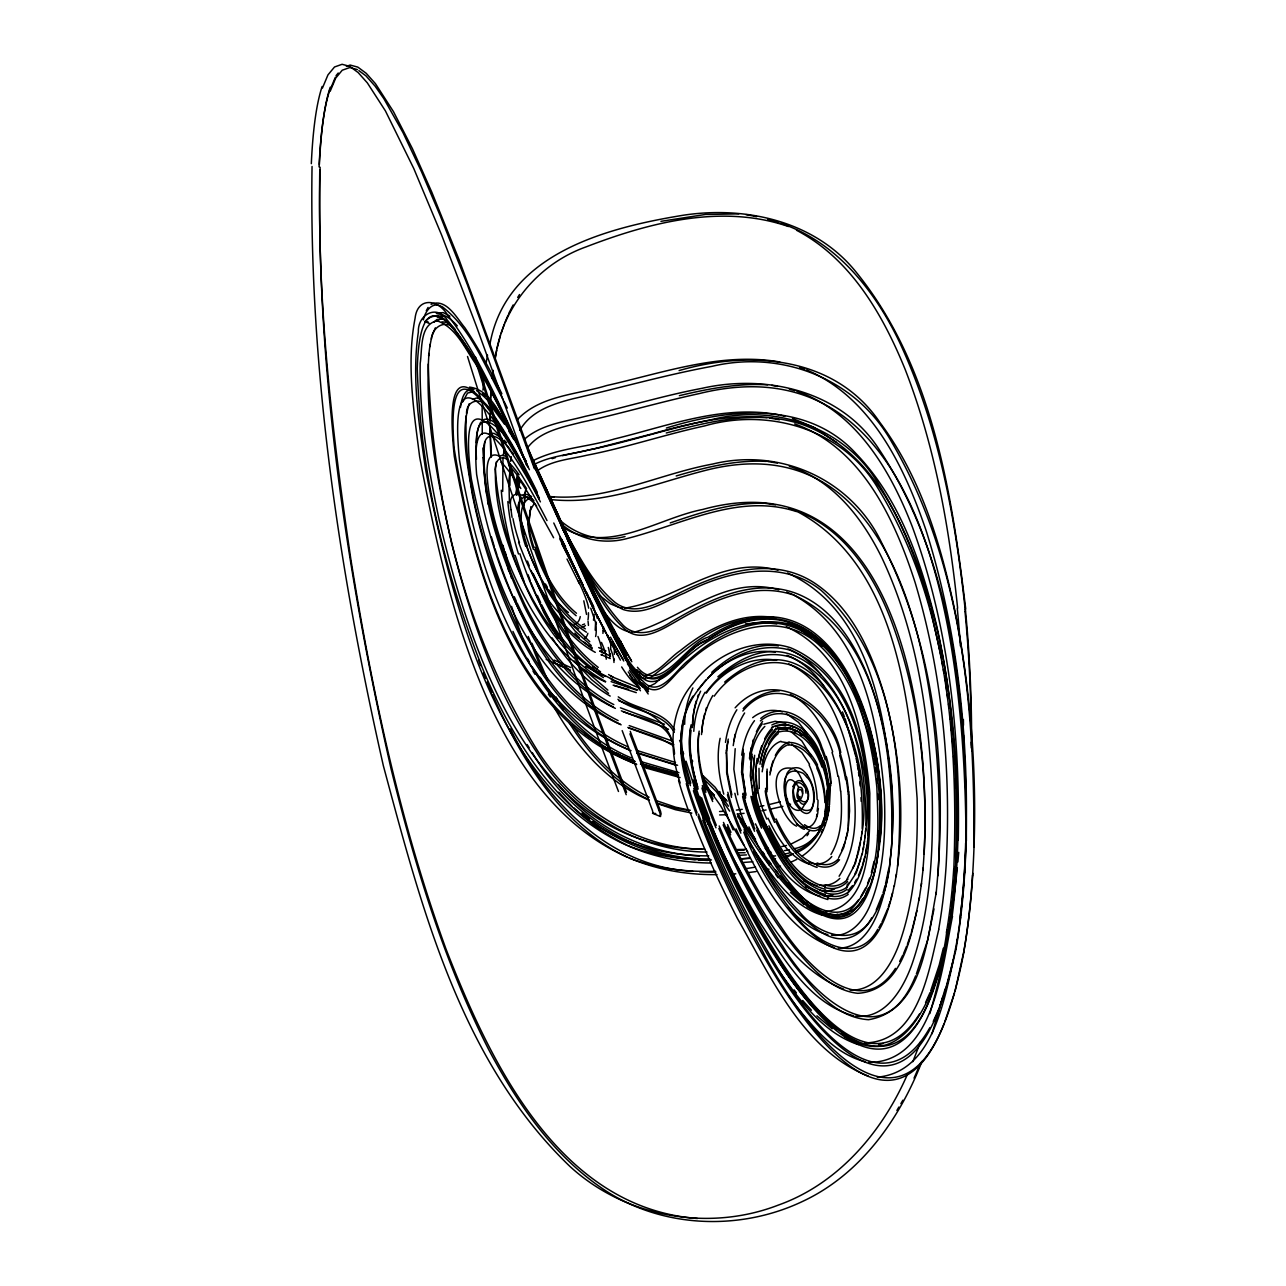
<?xml version="1.0" encoding="UTF-8"?>
<svg xmlns="http://www.w3.org/2000/svg" width="1286" height="1286" viewBox="0 0 1286 1286"><rect width="100%" height="100%" fill="white"/><g stroke="black" fill="none" stroke-linecap="round" stroke-linejoin="round"><path stroke-width="1.5" d="M613.824 704.615C572.784 683.589 544.717 644.35 524.575 604.002C502.038 555.568 483.343 502.971 483.729 448.927M687.897 786.164C676.918 753.853 676.854 715.386 699.729 687.946C720.176 660.859 755.718 640.106 790.263 650.234C858.935 678.767 870.767 769.671 868.275 835.08M482.154 406.119L482.266 434.25M489.757 420.361L489.837 413.015M490.079 421.567L490.159 414.221M958.279 840.176C960.176 734.065 948.875 626.169 912.047 526.07C890.491 470.596 856.235 411.713 796.79 391.249M966.011 843.407C965.593 684.297 941.963 333.46 699.118 393.612C659.654 402.196 620.881 413.61 581.433 422.258C562.48 427.145 540.699 430.971 527.871 447.303M966.365 840.931C966.445 707.027 954.759 562.93 878.531 448.541C840.722 390.687 766.167 373.792 701.931 388.34C662.563 395.783 624.224 407.694 585.13 416.375C564.618 421.808 541.711 424.332 525.042 438.703M428.286 364.051C431.791 497.73 465.628 633.853 536.053 748.323C571.547 805.824 633.5 847.57 702.076 849.258M827.155 801.323L827.187 798.493M827.541 796.018L826.914 805.968M973.888 847.313C974.917 709.55 962.78 563.686 891.873 442.352C856.299 378.631 781.808 349.792 712.026 366.333C665.216 374.933 619.402 388.099 573.042 398.74C553.028 403.868 530.636 411.07 519.882 430.312M312.048 166.457C308.849 368.198 338.893 569.457 383.373 765.813C421.438 907.193 460.452 1061.239 569.585 1166.097C624.916 1217.215 708.345 1232.181 778.319 1205.095C838.649 1183.65 882.614 1131.439 907.595 1074.003M319.78 169.672C316.565 371.429 346.625 572.688 391.105 769.044C414.944 865.414 443.702 961.317 488.937 1050.051C516.65 1102.022 550.955 1152.61 599.871 1186.801C658.561 1228.339 738.791 1231.924 802.994 1201.22C860.559 1174.247 899.589 1119.286 921.998 1061.336M320.118 167.212C316.613 298.706 331.724 429.942 350.933 559.812C372.152 691.788 400.123 823.281 446.017 949.084C490.062 1062.156 559.024 1208.004 697.478 1218.517M971.862 751.329L971.975 745.526M495.303 469.808C501.604 548.206 535.201 633.307 603.375 677.609M880.283 822.574C888.192 726.719 825.387 556.211 704.969 641.537C684.795 647.421 662.403 696.803 639.689 671.951M524.109 505.639L525.218 492.667M476.415 442.818L476.929 434.636M516.425 489.018L517.583 473.875M865.912 825.13C866.41 764.27 853.486 683.895 790.745 657.194C758.322 647.308 724.436 666.695 705.853 692.8M726.413 752.953L727.329 772.902L731.847 794.909M955.578 867.102C959.758 736.058 948.763 595.386 877.213 481.848C842.941 425.746 772.564 403.691 710.611 419.895C669.62 428.061 629.931 441.58 588.988 449.955C570.63 454.537 550.938 455.646 533.963 464.584M955.932 864.626C960.288 784.701 954.099 704.101 936.738 625.928C921.821 564.265 900.988 500.511 856.154 453.733C807.303 400.267 728.905 408.482 666.373 428.029M924.12 854.209C928.01 775.104 918.927 694.44 891.005 620.029C872.76 572.125 840.658 523.675 788.929 508.42M827.509 798.847L826.802 806.852M964.822 872.647C970.801 757.759 960.755 640.926 926.193 530.829C904.637 467.429 871.812 397.84 806.579 369.886M972.554 875.862C978.132 790.504 972.441 704.455 956.88 620.366C942.734 550.858 922.914 479.887 879.785 422.306C834.871 355.933 749.642 350.017 679.104 370.577M510.124 466.834L509.931 485.513M953.826 869.143C958.52 739.804 947.477 601.398 878.209 488.712C843.359 429.074 768.835 407.421 704.664 425.907C665.039 434.475 626.539 447.608 586.689 455.276C570.019 459.263 551.565 460.292 537.339 470.805M490.287 401.377L491.043 389.578M490.529 400.894L490.93 392.921M891.809 842.201C893.593 757.647 881.585 635.782 794.346 595.322C753.162 580.854 710.981 601.028 675.809 621.62C661.229 629.818 641.392 642.727 625.623 629.786C602.861 609.757 590.772 580.758 575.887 555.005M862.199 828.329C863.951 770.218 852.071 695.999 795.278 666.646C765.411 654.445 731.766 671.388 714.164 696.208M879.913 831.222L879.013 842.86M726.574 750.59L726.654 772.773L731.493 797.368M428.961 353.457C424.46 417.645 437.658 481.607 451.74 543.898C469.969 616.171 494.451 688.155 535.699 750.783C571.981 810.132 636.65 851.686 707.011 852.071M865.494 831.608C879.029 751.651 817.092 588.956 717.861 676.822M937.992 875.734C946.432 732.152 922.641 412.629 703.538 470.901C653.192 483.89 602.941 505.527 549.829 499.434M524.559 499.515L524.817 496.01M877.631 835.852L877.984 830.981M586.529 614.435L583.796 600.835M879.56 841.944C892.966 747.327 834.791 556.259 707.75 639.64C686.177 645.427 660.136 698.218 637.068 669.733M647.935 691.755L642.711 684.715M648.289 689.28L647.051 687.238M516.956 481.269L517.342 476.206M495.544 466.722C493.438 512.937 511.796 557.803 531.504 598.746C548.913 631.651 572.302 663.512 605.69 681.532M827.364 805.132L827.541 789.106M922.882 870.349C934.552 734.772 903.158 454.199 702.719 509.465C658.207 518.049 608.776 554.652 563.991 528.032M827.364 801.644L826.094 812.173M829.502 804.843L829.759 785.859M890.957 852.425C896.712 794.105 889.446 734.226 868.982 679.265C855.013 643.611 832.412 606.606 794.7 592.846C751.345 577.687 707.798 600.546 671.035 622.006C656.632 631.555 634.85 639.383 621.572 623.549C595.997 595.691 581.192 560.021 563.043 527.292M861.684 834.148C876.522 760.894 818.475 600.9 724.629 682.11M466.095 415.941C463.908 491.107 488.487 565.181 520.058 632.551C543.882 679.812 578.314 725.674 628.356 746.973M726.22 753.066L728.23 739.064M957.347 867.745C952.154 916.982 943.731 966.011 929.842 1013.593M957.877 861.974L958.745 852.377M482.957 390.172L484.211 376.782M502.987 457.366L502.713 491.429M510.783 461.24L511.072 458.121M848.406 826.4L848.487 794.443M864.899 837.797L865.848 829.132M825.548 809.183L824.856 814.504M867.584 841.574C872.969 773.77 861.716 678.027 790.617 647.774C754.528 636.249 715.514 653.738 693.395 682.898C669.363 710.435 668.816 749.915 680.181 782.933M936.047 894.365C947.734 775.86 937.012 650.186 881.762 543.03C851.573 479.244 780.506 447.496 712.717 464.037C657.869 474.132 605.208 502.183 548.125 496.364M515.702 493.631L519.222 477.411M878.692 850.078C895.94 754.609 839.71 551.935 708.088 637.181C686.531 642.952 660.49 695.758 637.422 667.273M897.596 866.201C904.926 771.938 895.41 657.982 821.24 590.467C781.245 558.108 726.188 571.563 684.554 593.007C665.344 600.771 645.025 616.412 623.292 609.564C602.378 600.08 591.496 577.977 579.391 559.764M921.178 885.749L923.235 867.873M827.027 808.203L827.895 786.646M726.429 750.702L727.04 745.896M826.577 808.878L827.509 788.35M829.068 808.524L830.097 783.383M889.816 862.054L891.311 849.95M516.731 495.255L520.267 480.176M860.993 839.742L862.038 831.672M428.608 355.933L430.103 344.343M758.997 768.321L759.254 788.639M766.729 771.536L766.986 791.871M767.083 769.076L767.34 789.395M847.876 830.418L849.58 810.936L848.84 791.967M864.128 843.729L865.253 835.321M691.08 730.352C688.396 749.352 692.093 768.61 697.655 786.759M698.812 733.583C695.999 753.387 700.227 773.384 705.885 792.305M699.166 731.107C696.337 750.911 700.581 770.909 706.223 789.829M867.937 839.115L865.671 853.727M936.401 891.889C927.592 935.163 923.702 1010.442 868.532 1019.702C835.723 1017.564 813.331 988.902 794.234 965.223C763.177 923.235 738.92 876.538 718.858 828.409M660.602 813.99L660.248 816.465L652.516 813.234L655.747 813.54M879.045 847.619L876.296 865.044M485.899 364.324L487.539 355.065M492.12 378.084L493.229 370.352M495.19 469.181L496.476 461.642M503.276 455.405L504.578 447.801M510.719 460.597L511.281 456.675M896.069 876.666C905.424 816.964 900.425 755.396 884.881 697.157C872.455 654.317 853.357 609.259 815.067 583.41C771.166 554.041 716.897 573.62 674.459 595.514C656.648 603.97 633.355 616.701 615.029 602.378C591.881 583.265 579.102 554.989 563.782 529.832M919.072 899.911L921.532 883.273M827.38 805.743C825.869 825.371 815.147 845.336 796.082 852.731M952.524 916.291C942.686 963.101 934.89 1062.702 868.741 1062.381M956.961 941.625L960.61 917.047M800.069 796.516L799.281 799.281M826.834 807.078L825.596 814.745M460.484 407.405C461.32 400.187 464.133 387.359 473.955 389.562M890.169 859.578C888.594 894.526 864.385 962.732 818.33 930.276C790.038 910.649 771.471 880.637 753.612 851.895M826.93 806.402C825.564 825.628 814.327 845.031 795.198 851.059M828.505 812.125L829.422 806.049M861.347 837.266L855.383 863.453L846.831 879.463M817.14 811.273L817.816 805.968A43.242 17.956 76.4 0 0 817.992 800.101M825.21 812.029L825.901 806.724A43.242 17.956 76.4 0 0 826.078 800.856M847.249 834.244L848.23 827.943M863.195 849.403L864.481 841.269M727.024 746.089L727.876 741.524M524.865 495.126L525.765 489.468M867.069 845.336C864.256 862.199 860.382 880.54 847.731 892.998M510.671 466.079L508.87 480.514L509.433 502.858M683.043 724.034L681.548 741.09L683.123 758.901M690.759 727.249C686.804 748.05 691.37 769.285 697.301 789.234M691.112 724.79C686.997 746.378 692.157 768.369 698.153 789.074M877.952 855.286C856.589 990.59 771.471 876.152 740.157 821.159M934.006 908.929L927.753 939.841L916.371 974.016M735.206 748.677L733.84 769.108L737.826 794.828M742.938 751.908L741.556 772.339L745.558 798.059M743.292 749.433L741.909 769.864L745.896 795.584M894.268 886.311L896.406 874.191M756.715 760.942L755.38 775.04L757.132 793.044M757.068 758.467L755.734 772.581L757.486 790.585M826.914 808.765C825.098 827.043 813.186 845.143 794.234 848.696M919.426 897.435C912.256 932.72 903.029 990.509 857.778 993.322C831.11 990.268 811.948 968.422 795.568 949.132C765.668 911.404 743.195 868.452 723.102 824.889M948.714 929.601C898.207 1210.046 744.562 923.01 705.596 817.221M957.298 939.15C903.769 1236.746 743.806 931.691 702.719 820.098M817.88 811.273L818.41 808.492M826.496 809.248L825.323 814.745M828.859 809.65C826.512 827.702 817.8 845.674 802.319 855.946M888.755 868.741L885.556 883.771M484.806 441.95C478.922 498.984 501.395 555.295 524.222 606.478C544.364 646.81 572.431 686.065 613.47 707.075M483.825 447.657C485.304 425.473 504.755 440.23 510.815 450.743M860.511 842.571L858.389 852.409M938.812 929.344C928.958 969.628 919.024 1041.949 864.835 1042.914M946.882 930.1C941.995 978.662 907.595 1083.503 841.333 1033.156M956.109 949.052C944.776 993.708 935.726 1071.961 877.213 1077.186M964.195 949.807L955.064 991.184M963.841 952.283C904.476 1260.409 739.273 930.212 698.089 816.497M495.239 357.733L496.766 350.065M495.271 358.28C501.942 307.45 538.014 263.968 586.159 246.848C649.607 222.446 721.848 203.606 788.479 226.529M720.144 738.309C716.157 756.827 718.874 776.069 723.761 794.153M744.08 753.339L742.552 772.516L745.591 794.266M752.165 754.094L750.622 766.569L751.137 780.248M751.812 756.57L750.285 775.731L753.323 797.497M847.603 831.769L843.68 847.651L838.681 857.698M862.102 854.724L863.549 846.927M754.255 757.759L752.648 776.471L755.557 797.754M754.609 755.284L753.001 773.995L755.911 795.278M429.765 346.802L431.726 336.707L435.327 327.866M874.078 861.347L871.378 872.455M519.657 499.547L519.11 510.478M894.204 885.668C864.642 1031.951 767.308 896.583 743.758 832.09M825.033 817.221L825.95 812.27M495.592 466.448C495.608 460.822 501.267 454.955 506.668 459.166M525.427 491.943L526.119 488.921M916.918 910.761L911.388 932.414M828.168 813.186L826.416 820.002M945.162 948.168L941.047 965.336L931.82 993.74M953.344 959.758L944.696 992.39M793.784 785.312C791.388 794.941 798.349 814.729 810.485 809.698M846.011 838.89L846.863 835.418M943.329 948.2L939.23 964.934L930.742 990.702M862.038 853.92L856.283 872.792L846.542 887.662M477.219 433.093C480.048 410.363 500.19 427.595 506.411 437.883M466.529 413.578C466.255 399.528 482.17 396.892 489.001 407.903M805.534 802.914L801.628 809.537M864.819 856.798L862.44 865.269M490.014 343.764C506.379 253.808 606.381 227.751 683.332 215.228C744.739 205.921 813.041 220.485 854.354 269.947C932.205 364.292 951.479 491.22 965.722 608.953M497.135 348.152L500.479 335.421M873.853 874.223L875.123 869.465M942.461 997.566L935.533 1021.856M945.146 988.854L932.045 1033.751M816.642 816.417L817.301 814.006L816.514 816.61M825.371 814.761L821.224 825.966M890.651 899.686L892.532 892.918M857.971 853.888L854.724 863.565M883.048 892.805L885.186 885.363M859.804 861.99L860.736 858.855M954.485 993.065L944.84 1021.663M799.233 800.005C804.023 798.156 804.361 783.688 798.188 788.029C796.05 793.044 799.876 804.12 806.37 801.403M785.907 776.374C781.39 794.652 789.572 815.871 804.698 826.898M871.554 881.714L873.435 875.798M824.069 820.13L824.937 817.414M823.763 819.921L824.583 817.366M603.761 629.674L603.263 630.928M920.551 1041.821L912.835 1061.689M423.351 319.892C424.91 312.289 431.34 301.776 440.423 305.923M530.909 506.588L529.318 519.078M888.288 907.064L890.185 901.373M501.122 333.524L504.289 324.088M431.389 339.183C432.032 326.773 446.226 318.542 455.035 329.329M845.063 842.137L841.687 850.625M882.469 894.526L876.2 910.022M907.369 944.39L910.858 934.247M859.289 863.436L857.183 868.998M462.815 401.811L467.525 393.066L474.18 391.507M610.673 649.221L610.85 644.302L607.796 635.268M939.423 1007.195L944.149 994.223M861.925 866.893L858.501 875.477M867.616 883.482L869.593 878.177M794.057 784.412C801.226 772.002 812.865 793.285 806.901 800.808M824.133 826.432L825.339 823.265M469.213 403.708C460.05 433.253 467.67 464.937 472.332 494.66C481.334 539.252 495.158 582.96 514.416 624.192C539.027 676.5 575.614 728.423 631.072 750.735M887.645 908.961L881.907 922.239M920.905 1062.429L914.041 1078.15M903.56 953.601L906.614 946.239M322.464 87.995L327.962 74.893L334.521 66.985L342.092 64.3L349.744 66.358L358.167 72.579L367.346 82.883L385.414 110.901L413.803 168.579L441.645 235.113L476.559 326.628L526.665 465.532M331.225 87.11L335.357 77.289M330.197 91.226L335.694 78.124L342.237 70.216L349.824 67.531L357.46 69.589M505.028 322.304L508.018 315.166M614.306 654.349L614.435 649.06M931.064 995.46C890.7 1105.928 805.92 1010.539 774.124 953.022C748.581 911.404 726.815 867.471 708.811 822.092M520.042 498.309L520.525 497.232M867.311 892.098L869.481 887.195M933.266 1021.405L938.764 1009.06M925.55 1002.614L930.051 992.583M595.193 630.172L595.579 622.633L590.756 608.182M602.925 633.403L603.504 626.941M852.618 868.339L854.225 864.851M786.518 774.799C788.672 767.533 798.284 765.234 803.445 770.796A26.958 12.571 75.2 0 1 805.309 772.581A24.707 11.51 75.2 0 1 807.078 774.719M944.213 1023.351C892.162 1155.648 794.539 1013.207 762.309 950.643C737.923 906.662 716.286 861.073 698.443 814.038M865.976 893.127L868.195 888.449M822.011 825.307L819.568 830.081M854.868 874.03L856.637 870.333M821.368 832.396L822.815 829.47M915.632 975.817C881.392 1061.304 811.514 993.837 782.724 946.174C757.454 908.446 736.54 867.873 719.212 825.95M593.505 620.206L594.18 614.129M899.653 961.446L902.772 955.16M865.526 888.256L860.913 896.535M508.774 313.382L513.146 304.943M864.98 896.567L866.539 893.593M812.173 807.528C816.819 796.838 813.379 783.994 807.078 774.719M426.277 310.762L428.061 307.45M929.891 1027.594C876.666 1122.389 797.015 1003.257 768.401 952.621C743.228 909.379 721.43 864.16 703.056 817.623M878.836 927.688L881.135 923.605M692.945 696.192C676.484 722.491 679.233 755.348 688.251 783.688M480.739 422.162C474.775 433.446 476.061 446.981 476.415 459.311M896.889 1110.477L898.882 1107.053M900.875 1103.629L902.885 1100.205M854.611 882.598L856.589 879.254M862.488 900.602L864.144 897.917M818.973 829.808L820.146 827.927M830.949 854.467C842.282 835.659 842.266 812.463 840.755 791.212M517.695 297.436L519.528 294.526M862.777 898.576C845.481 929.714 806.354 910.038 790.456 888.24C770.185 866.362 755.171 840.417 737.569 816.481M877.743 929.296C857.215 967.024 814.649 941.529 796.388 916.484C774.461 890.571 757.583 860.688 744.112 829.615M919.522 1013.947C868.725 1094.515 797.85 990.027 770.732 944.438C746.861 904.605 726.252 862.793 709.165 819.616M871.667 917.882C855.254 948.988 815.999 933.54 799.249 911.485C777.966 889.349 761.842 862.954 746.378 836.591M811.868 808.026L810.855 809.344M859.948 904.074L861.636 901.759M895.474 968.39C859.643 1024.267 803.911 961.832 781.583 927.511C758.756 894.526 740.141 858.839 723.455 822.413M698.121 689.569L706.03 679.908M839.099 876.248C861.17 841.751 856.154 797.175 849.419 758.772C840.996 722.169 825.13 680.841 788.784 663.962M706.432 692.993C722.153 671.308 749.224 655.346 776.631 660.281M429.524 323.525L424.894 321.596C444.329 300.828 462.799 345.468 472.669 357.106C491.477 389.015 507.279 422.564 523.032 456.048M807.045 835.739L808.621 833.714M809.666 830.82L802.287 838.247L790.922 844.13M852.522 885.604L848.085 890.523M336.048 75.649L338.234 73.013M858.469 899.943C838.15 927.447 803.637 902.981 788.27 882.984M813.459 838.424L815.131 836.495M859.064 905.087L851.702 911.854M735.126 707.83C773.416 665.135 831.833 705.467 840.787 752.615M743.212 708.586C752.262 698.202 765.443 690.92 779.412 690.871M742.858 711.062C778.834 667.9 832.38 712.219 840.433 755.075M517.31 419.718C540.168 395.3 576.707 394.738 606.751 385.527C663.367 372.811 721.028 351.801 779.798 361.977M846.895 885.202L848.985 882.935M707.83 678.011C725.079 660.297 750.14 647.935 775.281 652.147M534.269 503.453L530.073 510.526L528.98 521.553M663.496 675.954L654.944 683.557L648.707 686.676M711.737 672.353C729.323 655.699 753.564 642.389 778.416 645.926M640.428 690.743L629.754 675.166M648.514 691.498L645.218 686.177M648.16 693.974L639.142 680.841M433.977 322.191L436.838 319.555L443.654 318.43M752.664 717.668C760.798 710.997 772.275 708.457 782.306 711.914M760.749 718.424C784.042 698.861 814.665 722.636 821.754 746.941A68.254 34.931 84.7 0 1 825.451 757.1M760.396 720.883C783.688 701.336 814.311 725.111 821.416 749.4M435.295 321.371L441.757 318.59M528.626 498.743C521.923 502.633 521.007 511.33 521.248 518.322M798.124 800.808L795.278 802.384M467.879 390.606L472.155 388.806M797.915 800.953L795.487 801.291M791.871 854.483L786.051 857.682M533.369 460.517C558.558 447.85 587.734 447.19 614.435 438.976C668.109 425.907 722.893 404.286 778.962 414.848M472.46 399.416L476.511 398.001L481.269 399.239M651.327 677.063C683.477 652.468 714.228 619.273 757.824 618.261M796.757 859.37L790.681 862.343M489.146 434.105L493.969 433.318L501.942 438.124M431.051 304.3C446.29 297.838 456.691 318.028 464.825 327.673C479.019 348.635 490.609 371.188 501.894 393.805M763.788 724.227L775.153 721.285L785.826 723.262M771.857 724.982C792.353 714.469 812.865 734.338 819.664 752.567A58.899 29.755 83 0 1 823.008 761.167M771.504 727.458C792.289 716.929 813.202 737.087 819.873 755.686M787.562 799.153L786.357 799.683M848.808 913.59C833.167 921.66 815.774 911.742 803.927 901.406M500.029 455.967L502.537 455.276L507.022 456.691M650.427 677.481L647.774 678.413M437.192 317.079L444.008 315.97M793.478 853.791L785.039 856.556M775.522 726.831C795.278 719.083 812.688 738.309 819.311 755.043M775.169 729.307C794.684 721.735 812.318 740.238 819.198 756.779A52.935 26.267 81.1 0 1 822.284 764.559M346.384 66.39L350.162 65.056L357.813 67.113L366.237 73.334L375.416 83.638L393.484 111.657L412.42 148.678L431.71 191.935L459.102 259.756L534.751 466.288M670.231 522.92C700.323 512.584 731.364 502.424 763.579 503.324M552.208 458.668L555.423 457.623M790.585 804.184L788.045 804.972M778.078 729.885C797.207 723.52 813.379 742.006 819.536 758.161M777.725 732.345C796.307 726.14 812.366 743.646 818.844 759.238A52.935 26.267 81.1 0 1 821.947 767.035M834.807 915.085L837.733 914.169M523.177 494.596L526.938 494.467L531.648 496.525M436.292 313.254L443.252 312.611L449.907 316.195M435.938 315.713C444.458 312.225 452.013 320.214 457.318 325.888M776.744 867.246L780.522 866.121M676.179 475.965C705.403 467.365 735.576 459.745 766.295 461.385M780.313 801.757L770.025 804.345M878.547 1044.827L883.08 1043.525M651.246 434.121L594.036 448.846M790.102 852.747L784.653 854.161M653.063 433.623C700.774 420.04 752.101 408.835 800.889 423.994C877.438 450.791 909.974 535.298 930.019 607.008M666.261 432.996C699.086 424.155 732.747 415.764 767.003 417.725M483.825 419.509C491.107 417.484 496.846 424.589 501.46 429.106M782.933 806.338L771.568 808.894M562.432 455.678L593.232 448.975M786.502 845.465L781.743 846.542M679.362 395.67C708.216 388.758 737.794 383.067 767.597 384.835M766.135 869.77L769.012 869.175M763.836 805.663L760.267 806.37M660.908 221.337L705.5 214.457L738.839 213.878M625.044 536.519C601.462 542.837 576.144 535.41 558.51 518.885M766.086 809.971L761.955 810.71M755.509 867.118L745.012 868.806M772.195 859.337L775.522 858.743M789.475 849.773L784.428 850.609M469.503 387.118C491.348 389.69 500.238 416.873 512.246 432.466M745.478 623.887L762.855 622.36L776.76 623.983M767.887 852.634L770.941 852.12M772.259 856.347L775.619 855.849M756.023 871.57L747.841 872.664M742.215 809.36L736.348 810.116M744.08 813.331L737.794 813.99L755.573 839.324M749.256 858.132L741.041 858.855M752.857 861.749L744.047 862.408M765.315 848.551L768.385 848.31M441.934 321.838L448.959 322.609M644.559 675.471C659.3 672.691 668.431 658.577 680.342 650.587C706.737 629.224 740.527 611.188 775.506 617.875M646.054 678.719L638.29 676.806M732.136 874.062L735.801 873.821M746.475 854.901L739.37 855.319M634.094 632.198C682.239 618.984 724.597 574.472 778.769 589.776M719.533 811.498L723.391 811.289M749.915 858.389L741.524 858.807M727.265 814.713L719.63 814.938M838.359 948.087C860.318 948.489 873.146 926.338 879.576 908.205C892.548 870.317 893.802 829.534 891.954 789.877C884.704 711.062 868.034 609.435 787.498 573.009M715.595 871.249C686.37 872.213 656.696 868.741 629.32 858.083M799.088 810.389C780.377 810.984 782.017 760.926 798.847 787.466M745.012 849.387L737.425 849.516M548.35 496.991L554.105 497.039M744.047 850.287L736.878 850.319M745.157 852.747L737.939 852.795M781.132 741.733L788.961 743.035M789.202 742.488C802.544 742.343 812.141 754.126 817.591 765.041M788.848 744.964C802.191 744.803 811.787 756.602 817.253 767.517M850.046 990.107C876.104 991.313 891.455 964.918 899.3 943.635C915.761 897.21 918.027 847.152 917.111 798.333C909.925 699.246 895.651 564.377 797.786 511.828M715.868 872.149L699.648 871.747M717.058 874.609C506.829 877.004 450.164 618.695 419.638 456.787C413.899 411.118 406.231 364.083 415.073 318.333C417.387 296.857 437.738 299.027 447.11 314.314C481.382 358.89 502.279 411.858 526.392 462.237M711.463 859.948C683.155 859.916 654.51 856.251 628.082 845.706M825.146 911.79C874.882 905.601 869.159 829.406 869.834 793.382C864.256 731.991 848.39 654.847 786.309 626.748M624.626 608.198C676.581 600.096 721.976 554.748 777.966 570.245M708.779 855.865C659.975 855.994 610.127 841.237 573.669 807.704M777.644 727.796L787.45 729.805M711.238 863.051C514.046 860.848 455.967 624.321 425.602 469.631C419.011 424.235 411.552 377.73 418.368 331.933C417.564 314.62 436.902 303.882 447.383 320.23C483.922 364.243 504.482 418.802 529.43 469.695M709.759 858.903C636.2 859.9 568.926 815.099 532.291 752.664M756.972 827.621C766.906 850.191 779.525 871.812 795.905 890.346C808.733 904.653 830.579 923.702 850.191 910.118C882.276 879.19 878.338 828.248 876.859 787.321C871.249 735.833 857.826 679.828 817.816 643.868C776.246 607.088 716.688 632.503 683.188 667.418C672.835 674.716 661.422 697.639 646.36 686.997L640.283 684.94L634.143 679.555M707.686 860.463L698.603 859.948M704.68 849.098C534.59 850.351 470.837 654.67 439.024 519.319C428.174 468.072 419.204 415.86 420.2 363.295C422.355 349.696 419.429 324.104 437.208 320.841C455.887 327.383 464.648 347.943 475.225 363.199C488.6 385.816 500.318 409.35 511.796 432.964M831.415 935.179C850.094 937.51 863.79 920.631 870.124 905.071C884.463 870.204 885.732 831.576 884.334 794.394C878.29 722.362 862.97 633.564 793.944 595.129M855.463 1016.165C885.491 1019.589 903.351 988.42 911.983 964.227C931.353 908.205 933.507 847.94 932.061 789.218C928.396 710.177 915.905 629.899 881.875 557.803C862.617 518.387 832.83 479.758 789.315 466.288M631.008 632.069L632.551 632.182M699.536 855.865C644.929 853.566 592.637 826.946 558.253 784.476M424.894 321.596L428.125 321.886M695.244 859.707C658.352 857.039 621.91 844.532 592.653 821.577M692.736 871.265C609.034 867.23 545.103 800.165 510.381 728.921M763.466 503.067L775.538 504.916M688.958 810.518L673.028 807.785L656.873 803.123M620.913 607.796L622.713 608.037M767.903 461.529L777.355 463.105M690.325 810.293L675.68 807.206L657.451 801.033M691.82 813.073L675.327 809.666L657.098 803.509M828.297 897.098C795.086 887.983 777.564 853.357 763.562 824.583M820.227 896.342C787 887.227 769.478 852.602 755.477 823.828M827.943 899.557C794.732 890.459 777.21 855.833 763.209 827.043M825.387 886.745C796.87 879.383 781.245 850.303 768.899 825.837M817.301 885.99L803.541 880.701M825.033 889.221C796.532 881.858 780.891 852.763 768.546 828.313M769.558 418.014L779.412 419.766M771.809 385.35L777.725 386.443M780.393 724.581L785.569 725.915M853.647 1015.827C809.408 1003.418 784.54 959.501 760.637 923.573C743.163 894.67 727.812 864.481 714.55 833.424M745.928 214.601L756.731 216.675M834.55 947.766C783.061 930.405 758.418 874.367 736.026 828.859M629.529 631.876C617.553 629.529 609.532 619.113 602.539 609.95M636.65 690.164L611.107 681.612M628.565 689.409L614.145 685.406M636.297 692.64L613.149 685.181M825.757 892.114C795.118 882.726 778.609 851.091 765.54 824.085M817.671 891.359L805.486 886.617M825.403 894.59C794.764 885.202 778.255 853.55 765.186 826.56M822.654 915.294C791.228 906.132 772.677 875.927 754.416 850.93M865.494 1061.818C836.061 1054.52 815.388 1029.764 797.127 1007.163M843.568 989.111C786.534 966.429 759.383 904.428 730.898 854.033M780.891 415.33L784.749 416.294M827.895 934.617C811.852 930.791 799.185 919.168 788.125 907.546M677.047 774.172L662.772 770.41M680.053 777.548L645.926 767.999M619.113 607.426L610.368 603.857L600.112 595.772M678.944 772.693L640.814 761.553M678.59 775.153L640.46 764.029M817.446 864.964C796.806 858.148 784.958 837.427 776.101 818.909M809.36 864.208C788.72 857.392 776.873 836.672 768.015 818.153M817.092 867.439C796.452 860.623 784.605 839.903 775.747 821.384M789.282 389.128L794.909 390.719M638.113 687.496L613.181 677.256A301.744 11.14 23.7 0 0 610.818 675.938L608.535 674.523M630.027 686.74L611.509 679.812M637.76 689.971L623.115 684.795L610.529 678.413M658.979 769.366L643.129 764.463M796.661 511.635C738.936 492.667 682.995 524.222 628.147 538.239C605.336 544.782 579.841 540.184 561.886 524.35M678.301 776.037L642.437 766.135M676.854 773.674L641.682 763.804M868.243 1076.06C802.962 1050.292 770.475 976.01 737.473 918.606C719.999 884.334 703.924 849.29 690.373 813.282M675.504 762.485L637.149 750.542M675.15 764.961L636.795 753.001M767.662 219.231L778.882 222.735M858.389 1044.602C822.51 1032.899 799.683 999.833 778.625 970.544M855.817 1041.194L845.095 1036.95M637.374 752.728L677.609 765.283M610.529 656.101L599.983 651.279M601.141 654.912L602.443 655.346M610.175 658.577L601.334 654.703M636.618 764.238C514.223 719.34 474.904 571.643 454.296 456.401C438.092 302.017 514.802 445.888 537.259 492.265M799.538 367.442L804.827 369.275M792.385 418.384L813.781 427.274L836.463 442.448M627.825 727.442L660.811 738.759L673.543 745.767M632.728 760.798C511.603 712.653 473.103 564.827 454.199 448.653C442.673 305.505 521.698 460.951 539.381 498.293M794.652 423.914C861.909 447.769 894.735 519.239 915.102 582.494C942.542 674.041 951.318 770.684 946.11 865.912A312.273 94.65 84.4 0 1 938.716 929.135M621.331 710.804C638.001 718.247 661.197 719.131 670.408 737.473M605.963 650.989L598.649 647.549M605.61 653.449L599.871 650.877M629.063 749.786C517.036 703.78 478.746 568.75 459.504 460.243C444.972 317.353 519.801 459.198 539.139 499.225M786.614 592.09L792.497 594.421M635.3 761.569L621.813 755.654M636.506 764.656L610.673 752.342L584.6 733.743M629.208 725.593L672.465 741.09M628.87 728.053L673.832 744.417M634.32 761.698C576.482 739.466 538.304 685.631 512.937 631.426M787.996 648.964C801.339 654.285 812.543 663.962 821.384 675.134M623.115 711.608L666.405 728.005M786.903 655.313C802.528 661.325 815.067 673.366 824.535 686.917M621.138 724.838C526.826 682.753 489.661 572.511 471.271 478.521C454.424 351.56 519.383 460.935 540.409 501.878M788.077 623.292L797.963 628.002L811.321 637.406M631.378 757.904C592.91 742.231 562.48 711.608 540.12 677.24M780.747 223.314C836.238 241.864 874.609 290.363 899.139 341.401C938.876 425.955 955.611 519.142 965.368 611.429M620.415 707.798L664.46 724.243M615.383 708.393C527.823 666.839 491.927 563.654 476.624 474.373C467.863 368.664 534.815 496.589 547 520.573M649.366 800.278C607.185 782.788 576.273 746.185 554.121 707.364M605.417 681.95C559.49 660.843 531.231 614.917 511.812 570.18C499.981 541.519 490.464 511.506 487.474 480.53C486.703 472.718 485.304 449.955 498.936 455.935M815.758 911.469L806.981 906.678M620.254 724.243C554.925 692.511 520.267 622.328 497.602 556.838M618.695 700.725C646.36 710.66 672.353 720.69 674.539 753.966M627.584 857.296C561.098 826.159 521.168 759.238 492.49 694.617M626.861 845.079C555.906 810.228 511.828 738.711 482.395 668.045C444.602 572.817 420.233 471.142 417.291 368.487C421.663 215.871 513.902 440.696 527.887 466.914M649.076 797.224C616.862 781.518 591.801 754.335 572.334 724.757M648.723 799.683C614.949 783.158 588.94 754.191 569.184 722.748M790.392 694.472C812.672 705.564 825.114 729.194 832.701 751.86M616.653 753.017L620.093 754.769M618.116 720.578C570.245 696.867 538.963 650.121 517.085 602.973M786.437 713.585L798.558 722.41L807.624 734.177M595.273 652.356C563.943 635.107 544.669 602.491 531.086 570.534M592.139 647.662C563.959 631.619 546.132 602.427 533.224 573.588M791.613 744.208L801.885 752.599L809.521 764.286M789.025 727.442L790.761 728.39M797.015 625.784L810.116 634.609L821.995 646.086M610.882 675.938L613.181 677.256M618.261 696.835C635.638 709.84 663.013 709.631 674.62 729.821M617.907 699.311C635.3 712.315 662.676 712.106 674.266 732.281M586.432 632.198C555.954 612.699 538.496 578.475 526.312 545.473M578.7 628.967C548.222 609.468 530.764 575.244 518.58 542.258M793.43 768.642C761.907 761.408 780.023 819.375 796.613 826.142M796.516 230.258C850.593 258.599 882.678 314.379 905.006 369.034C934.745 445.47 949.245 526.874 957.636 608.198M602.796 675.182C559.458 648.739 534.831 600.658 519.865 553.736M610.191 696.08C586.223 682.094 567.03 661.1 552.144 637.904M790.745 731.413L801.837 740.945L811.112 756.023M792.803 786.164L794.153 787.691M476.559 390.606C497.377 405.395 508.179 430.038 521.28 451.209M804.57 904.074L807.463 905.826M441.709 306.341C471.914 329.216 485.224 367.41 503.18 399.576M585.323 628.886C570.18 619.354 558.815 604.95 549.186 590.113M804.345 829.357C786.662 823.763 770.073 758.531 803.107 773.272A26.958 12.571 75.2 0 1 804.972 775.056A24.707 11.51 75.2 0 1 806.724 777.194C818.844 786.325 815.131 831.254 796.677 805.647C788.929 798.14 793.96 771.07 805.518 788.35C812.334 794.812 804.843 812.752 798.542 799.49C793.8 794.844 800.728 783.528 802.512 793.494M791.212 726.027L792.996 727.217M533.915 500.704C524.511 490.48 514.963 502.424 518.772 512.953A64.236 14.789 67.8 0 0 519.817 520.605M667.498 728.696L668.495 729.387M607.844 690.1L584.519 669.845M608.583 693.347L591.496 679.555L574.231 660.988M792.465 729.483L795.857 732.055M591.303 645.556L574.955 630.912L559.233 610.786M358.874 70.617L365.899 75.81L375.062 86.098L383.823 98.604L402.984 132.587L421.535 171.794L440.23 215.694L467.091 283.949L534.397 468.763M600.594 671.887C571 650.009 551.228 617.441 537.259 583.94M592.219 648.9L583.892 642.1M702.156 774.895L715.161 787.273L728.503 806.226M832.122 1028.816L816.915 1015.827M804.055 904.637L790.472 892.468M589.776 641.682L570.855 623.405M598.247 667.402C573.588 648.24 555.986 621.46 542.853 593.457M794.732 769.526L795.375 770.041A26.958 12.571 75.2 0 1 797.24 771.825A24.707 11.51 75.2 0 1 798.992 773.963L804.055 783.946M646.36 686.997L641.875 682.786M576.482 613.261C558.526 598.295 546.743 577.237 538.095 555.841A53.948 17.088 68.3 0 1 535.008 547.273M576.144 615.721C558.188 600.755 546.389 579.713 537.741 558.301M568.412 612.506C550.456 597.54 538.657 576.482 530.009 555.086A53.948 17.088 68.3 0 1 526.922 546.518M703.538 778.673L716.334 791.613L729.644 811.128M582.076 812.977L589.599 819.198M836.511 1029.025C774.349 971.3 738.662 891.632 705.95 814.745M718.761 793.044L725.979 799.763M710.692 792.289L714.389 795.552M708.699 789.942L714.035 794.877M536.68 506.057C527.485 494.563 506.443 485.208 511.04 509.722M482.652 393.677L485.61 396.393M718.553 792.256L727.217 801.146M722.121 798.783L723.873 800.455M579.472 637.904L574.89 633.114M639.335 674.427C652.452 692.206 670.504 672.53 680.953 662.595C716.575 627.729 778.255 602.266 820.243 641.618C863.035 682.4 875.782 744.53 879.72 801.291C879.431 839.115 881.826 887.115 850.046 913.816C828.361 925.727 806.418 905.585 793.092 890.008C777.95 872.069 766.038 851.557 756.634 830.081M571.82 806.242L558.735 792.192M504.16 440.23L506.475 442.673M642.228 680.31C658.914 700.806 676.082 669.267 688.685 660.2C708.152 642.711 731.396 627.906 757.695 623.935C806.29 615.673 843.696 659.782 858.148 701.368M723.455 799.844L725.159 801.692M811.434 1010.266L802.689 1000.492M787.707 885.09L790.279 887.999M799.892 733.374L801.516 735.254M488.728 399.705L501.604 416.76L515.059 438.494M488.391 402.164L504.594 424.332M559.619 705.532L562.159 708.554M707.075 786.518L720.417 805.47L743.919 845.384M637.518 684.715L640.219 688.412M780.248 876.104L782.676 879.126M637.068 684.168L633.725 679.828M556.018 701.191L532.275 666.92M794.089 989.931L796.372 992.856M511.635 451.82L513.291 453.974M775.522 869.979L777.789 872.969M791.919 1000.267L795.889 1005.588M690.678 758.418L692.736 761.248M775.844 874.625L778.126 877.743M641.81 680.583L638.901 676.5M548.415 694.183L550.456 696.996M633.05 678.912L628.259 671.951M768.803 860.784L770.941 863.758M788.913 996.136L790.922 998.933M737.151 813.909L756.57 842.844M640.267 679.474L638.676 677.175M565.808 646.971L554.684 629.706L541.519 604.549M517.92 476.849L534.526 503.276L553.607 537.757M762.502 851.686L764.511 854.611M638.081 675.311L636.329 672.707M750.381 844.934L752.406 847.956M769.333 865.092L758.001 845.754L748.902 826.866M527.131 744.53L529.205 747.793M532.951 671.019L534.992 674.298M626.523 653.883C589.406 590.387 562.352 521.65 530.604 455.469M626.169 656.342L603.423 614.708L568.589 541.502M508.854 431.164L510.51 433.88M558.044 638.274L543.689 612.361L530.909 582.59M745.88 848.664L747.841 851.911M623.485 647.517L594.807 593.473L544.75 486.526M623.131 649.993L597.668 602.443M545.425 583.973L547.289 587.091M628.5 660.875C589.197 591.624 560.375 517.085 526.344 445.229M628.147 663.351C591.046 598.263 563.686 528.208 531.874 460.517M620.415 660.12L593.441 608.889L553.784 523M511.33 435.231L513.853 439.523M572.8 548.656L575.099 552.578M527.34 658.384L529.318 661.792M560.423 704.969L563.091 709.679M625.8 656.069L594.196 593.907L542.387 481.109M625.462 658.545L593.859 596.366L533.931 465.918M617.73 655.313L606.96 635.348M622.311 649.108L590.804 586.448L538.32 472.203M612.747 645.636L614.226 648.353M524.752 458.845L526.456 461.979M618.968 646.086L574.199 554.073M611.252 642.855L607.957 636.666M573.299 550.119L575.019 553.366M493.149 378.888L497.795 387.761M565.567 546.888L561.323 538.77M556.034 696.98L557.738 700.259M553.993 696.16L555.697 699.455M604.452 629.931L606.285 633.468M557.368 516.297L559.587 520.605M603.841 628.741L596.656 614.499M605.24 632.021L595.305 612.168M583.265 585.564L559.699 538.738M581.947 583.619L561.837 543.898M567.013 559.056L579.295 583.555M613.744 629.706L620.865 644.768M587.445 578.652L583.346 570.518M581.192 566.258L576.707 557.32M730.223 852.682L727.008 846.252M574.36 552.642L575.919 555.761M591.415 602.218L593.65 606.654M589.181 597.717L590.676 600.723M670.97 738.55L672.015 740.736M593.569 607.249L588.892 597.749M596.913 600.948L586.818 580.163M594.598 610.32L574.633 568.46M503.983 401.216L507.327 408.096M611.397 626.362L612.281 628.163M586.545 592.942L588.104 596.141M701.706 774.027L713.039 799.04M593.184 607.828L560.166 537.194M583.957 587.573L585.677 591.158M579.777 578.346L581.819 582.606M583.088 585.773L575.935 570.695M584.792 575.903L586.143 578.748M579.102 576.932L561.484 539.493M582.092 570.212L584.117 574.488M512.439 433.655L526.665 463.844M530.266 455.501L543.994 484.886M579.182 564.024L581.417 568.798M547.852 680.615L531.97 643.289M613.1 629.883L614.595 633.098M575.212 569.168L567.094 551.774M679.571 740.382L680.615 742.649M528.98 452.222L531.118 456.803M703.265 780.489L712.685 801.516M527.678 449.216L533.497 462.044M531.841 458.363L535.474 466.159M573.942 566.965L561.307 539.606M525.427 461.288L527.565 465.934M566.322 550.087L561.644 539.959M534.285 463.442L537.5 470.451M537.805 471.335L541.711 479.823M562.4 528.032L564.458 532.5M566.997 538.384L568.364 541.342M561.146 525.572L563.638 531.038M514.287 596.704L516.393 601.398M537.419 595.45L540.667 602.764M615.255 634.593L615.881 636.023M542.917 673.237L528.241 636.457M714.019 832.171L711.126 825.194M483.504 673.012L485.738 678.413M487.217 682.03L491.686 692.832M616.444 637.358L616.958 638.66M842.459 711.849L844.5 717.041M534.783 577.735L536.616 582.413M524.383 582.462L515.139 555.343M658.737 809.826L629.899 733.84M658.979 810.501L659.766 812.639A10.159 9.806 8.1 0 1 660.57 816.465M478.585 660.072L480.675 665.65M630.253 731.364L660.12 810.164A10.159 9.806 8.1 0 1 660.924 813.99M622.167 730.609L652.034 809.408A10.159 9.806 8.1 0 1 652.838 813.234M527.469 561.098L529.237 565.84M858.807 702.976L869.609 737.987M528.064 574.713L530.346 581.015M682.689 751.249L683.638 753.934M523.193 640.782L511.539 606.397M845.175 718.778L855.817 756.425M694.344 786.727L686.033 761.199M693.267 780.039L693.974 782.129M621.685 646.954L622.006 647.967M613.599 646.215L613.936 647.212M494.917 548.511L497.071 555.182M690.759 783.158L680.889 748.098M690.405 785.633L680.873 751.844M491.413 536.921L494.387 546.839M804.377 784.958L804.682 785.971M510.108 572.768L511.555 578.33M930.501 608.953L941.465 658.175M505.302 552.224L509.626 570.92M508.838 571.514L503.035 545.328M870.027 739.852L873.467 756.634M753.114 792.497L753.676 795.021M856.187 758.386L856.91 762.325M683.429 760.782L683.782 762.694M942.108 661.985L942.751 665.778M943.394 669.572L944.02 673.366M944.663 677.159L945.306 680.953M873.773 758.515L874.689 764.157M805.615 790.086L806.033 793.124M751.763 785.055L752.149 787.498M857.28 764.286L858.228 770.201M945.933 684.747L946.721 690.518M947.235 694.376L947.75 698.218M948.521 703.989L949.036 707.847M875.236 767.935L875.734 771.696M858.534 772.179L859.048 776.133M876.634 779.22L877.02 782.965M949.759 713.617L950.354 719.421M950.949 725.24L951.544 731.043M859.755 782.033L860.157 785.939M952.347 738.775L952.765 744.578M953.601 756.152L954.164 763.884M491.413 456.707L490.095 425.328M490.947 457.189L489.709 425.859M482.861 448.01L483.44 457.945M877.92 794.137L878.177 799.603M827.155 790.826L827.348 796.982M861.009 797.561L861.186 801.371M954.855 778.962L955.257 788.35M618.486 791.485A673.414 57.098 70.1 0 1 467.525 356.479M311.325 163.676A587.332 80.922 80.5 0 1 322.143 86.467M957.282 608.407A503.437 184.493 88.7 0 1 960.385 646.006M963.391 719.469A503.437 184.493 88.7 0 1 963.471 725.288M963.535 735.013A503.437 184.493 88.7 0 1 963.535 740.832M488.133 504.128A279.271 106.802 76.6 0 1 487.587 500.334M486.799 494.676A279.271 106.802 76.6 0 1 482.973 457.623M817.896 812.318A51.922 21.492 72.2 0 1 796.436 823.924M809.135 764.977A39.673 16.67 76.2 0 1 817.108 799.41M762.164 771.809A79.861 38.21 73.9 0 1 780.988 741.266M766.858 819.166A50.668 22.553 69 0 1 757.47 787.595M831.801 856.524A106.497 42.325 73.7 0 1 809.039 862.215M838.52 776.342A80.938 33.452 78 0 1 840.514 791.115M832.026 752.423A80.086 34.577 77.9 0 1 837.909 776.358M725.497 742.408A185.731 100.035 54.4 0 1 736.878 709.759M733.116 829.936A90.888 31.009 65.7 0 1 719.726 791.533M512.085 517.374A64.236 14.789 67.8 0 1 511.105 509.835M519.48 542.724A62.017 14.564 67.5 0 1 512.969 518.547M588.024 621.251A135.625 29.562 57.1 0 1 588.441 625.398M587.863 633.291A135.625 29.562 57.1 0 1 584.808 638.338M586.529 592.316A74.942 8.214 60.1 0 1 597.379 618.534M601.462 642.421A193.286 30.816 47.2 0 1 606.236 659.22M839.871 878.354A137.248 53.208 74.8 0 1 819.343 884.832M693.797 731.316A283.595 153.356 26.8 0 1 705.082 692.286M708.248 824.567A101.385 22.73 65.3 0 1 694.231 784.765M525.733 546.325A52.212 18.261 66.9 0 1 520.074 516.876M580.243 616.605A109.519 24.997 61.8 0 1 574.312 623.999M578.379 581.047A64.3 9.275 59.6 0 1 588.634 608.165M501.17 462.188A139.483 22.328 66.6 0 1 520.846 488.487M546.164 659.364A296.069 14.676 21.6 0 1 562.657 666.823M623.742 661.004A101.015 6.912 63.2 0 1 612.892 642.116M749.963 759.849A120.45 57.79 70.6 0 1 764.832 726.397M753.821 824.921A68.544 27.617 67.5 0 1 743.195 793.124M832.958 894.895A152.182 58.24 75.1 0 1 822.606 895.426M689.023 812.061A91.563 13.696 66.7 0 1 678.542 780.377M964.741 872.535A355.868 104.118 84.9 0 1 956.045 948.907M513.902 555.6A134.917 51.794 72.4 0 1 501.267 490.191M957.909 839.758A334.73 99.343 84.7 0 1 952.219 915.68M518.499 554.025A110.741 43.338 71.7 0 1 507.841 501.572M585.516 666.453A301.744 11.14 23.7 0 1 605.24 676.484M622.987 659.171A101.015 7.362 63.5 0 1 610.448 637.117M834.614 888.931A145.318 55.877 74.7 0 1 819.793 890.217M684.666 724.34A328.412 166.408 14.4 0 1 692.897 687.946M597.942 636.49A180.538 30.912 49.9 0 1 602.025 652.87M635.573 684.232A95.727 18.454 69.4 0 1 621.668 666.952M741.733 755.139A142.955 70.232 66 0 1 754.496 720.674M746.828 828.104A77.401 29.482 66.7 0 1 734.853 793.285M626.218 794.7A673.414 57.098 70.1 0 1 475.257 359.71M319.057 166.907A587.332 80.922 80.5 0 1 329.875 89.682M965.014 611.638A503.437 184.493 88.7 0 1 971.235 732.409M971.268 742.118A503.437 184.493 88.7 0 1 971.252 747.922M825.628 815.549A51.922 21.492 72.2 0 1 804.168 827.155M825.725 803.316A43.242 17.956 76.4 0 1 825.516 809.151M816.867 768.208A39.673 16.67 76.2 0 1 824.84 802.625M769.896 775.024A79.861 38.21 73.9 0 1 788.72 744.498M774.59 822.397A50.668 22.553 69 0 1 765.202 790.81M839.533 859.739A106.497 42.325 73.7 0 1 816.771 865.446M846.252 779.573A80.938 33.452 78 0 1 848.23 794.33M839.742 755.654A80.086 34.577 77.9 0 1 845.625 779.573M733.229 745.623A185.731 100.035 54.4 0 1 744.61 712.974M740.849 833.167A90.888 31.009 65.7 0 1 727.458 794.748M730.609 834.807A91.37 1.35 65.8 0 1 727.169 827.107M527.212 545.955A62.017 14.564 67.5 0 1 520.701 521.778M595.756 624.466A135.625 29.562 57.1 0 1 595.595 636.522M709.342 821.609A95.068 7.218 67.7 0 1 699.857 796.42M955.434 866.909A315.617 95.357 84.4 0 1 948.264 931.82M610.995 649.96A193.286 30.816 47.2 0 1 613.969 662.451M638.676 675.375A95.035 20.303 69.5 0 1 624.24 657.435M822.606 766.392A51.295 27.022 81 0 1 828.152 798.863M761.891 766.81A107.011 51.086 72.3 0 1 778.255 733.615M766.842 829.872A63.416 27.022 67.8 0 1 754.352 791.453M847.603 881.569A137.248 53.208 74.8 0 1 824.728 887.501M701.529 734.547A283.595 153.356 26.8 0 1 712.814 695.501M715.964 827.798A101.385 22.73 65.3 0 1 701.963 787.996M533.465 549.54A52.212 18.261 66.9 0 1 527.79 520.091M537.725 558.301A53.948 17.088 68.3 0 1 534.654 549.733M585.355 625.526A109.519 24.997 61.8 0 1 582.044 627.214M588.409 612.731A109.519 24.997 61.8 0 1 587.975 619.836M508.902 465.403A139.483 22.328 66.6 0 1 526.601 488.648M553.896 662.595A296.069 14.676 21.6 0 1 570.373 670.054M621.717 647.292A101.015 6.912 63.2 0 1 620.624 645.331M823.233 763.08A56.857 30.366 83.4 0 1 828.393 789.154M819.343 754.995A58.899 29.755 83 0 1 822.654 763.643M757.695 763.064A120.45 57.79 70.6 0 1 772.548 729.628M761.553 828.152A68.544 27.617 67.5 0 1 750.928 796.339M848.197 894.413A152.182 58.24 75.1 0 1 827.686 898.094M696.739 815.292A91.563 13.696 66.7 0 1 686.274 783.608M972.473 875.75A355.868 104.118 84.9 0 1 963.777 952.138M704.728 822.075A93.54 9.195 67.6 0 1 693.411 790.761M965.641 842.973A334.73 99.343 84.7 0 1 959.951 918.895M592.267 669.186A301.744 11.14 23.7 0 1 612.972 679.699M820.05 757.406A54.591 28.871 82.6 0 1 828.136 790.922M759.962 764.286A114.422 54.655 71.9 0 1 775.908 730.995M763.675 827.637A65.972 26.861 67.8 0 1 753.323 796.725M847.088 889.269A145.318 55.877 74.7 0 1 825.082 892.773M692.398 727.571A328.412 166.408 14.4 0 1 700.613 691.177M706.512 820.773A98.877 18.325 65.8 0 1 694.392 785.392M953.714 868.966A312.273 94.65 84.4 0 1 946.448 932.366M608.294 647.453A180.538 30.912 49.9 0 1 609.677 658.014M643.305 687.463A95.727 18.454 69.4 0 1 629.401 670.167M825.821 758.917A66.406 36.121 85.2 0 1 830.788 785.826M821.449 749.336A68.254 34.931 84.7 0 1 825.098 759.576M749.465 758.37A142.955 70.232 66 0 1 762.228 723.889M754.56 831.319A77.401 29.482 66.7 0 1 742.585 796.5M640.814 679.506A95.341 20.11 69.8 0 1 627.407 663.737M626.555 792.24A673.414 57.098 70.1 0 1 475.595 357.235M319.394 164.431A587.332 80.922 80.5 0 1 330.229 87.207M965.352 609.162A503.437 184.493 88.7 0 1 971.605 745.462M820.355 825.66A51.922 21.492 72.2 0 1 804.522 824.68M825.966 813.073A51.922 21.492 72.2 0 1 823.169 821.883M817.221 765.733A39.673 16.67 76.2 0 1 825.194 800.165M770.25 772.548A79.861 38.21 73.9 0 1 773.127 760.782M775.345 755.445A79.861 38.21 73.9 0 1 789.074 742.022M774.928 819.921A50.668 22.553 69 0 1 765.556 788.35M838.327 859A106.497 42.325 73.7 0 1 817.108 862.97M846.606 777.098A80.938 33.452 78 0 1 848.583 791.871M840.096 753.178A80.086 34.577 77.9 0 1 845.979 777.114M733.92 740.913A185.731 100.035 54.4 0 1 735.254 734.145M741.202 830.692A90.888 31.009 65.7 0 1 727.812 792.272M730.962 832.347A91.37 1.35 65.8 0 1 727.522 824.647M520.155 518.129A64.236 14.789 67.8 0 1 519.19 510.59M524.559 533.899A62.017 14.564 67.5 0 1 521.055 519.303M596.109 622.006A135.625 29.562 57.1 0 1 596.35 624.08M709.679 819.134A95.068 7.218 67.7 0 1 701.609 797.818M955.787 864.433A315.617 95.357 84.4 0 1 948.602 929.36M614.29 659.043A193.286 30.816 47.2 0 1 614.322 659.975M623.228 646.054A91.499 2.685 61 0 1 619.482 640.412M639.029 672.899A95.035 20.303 69.5 0 1 624.594 654.96M822.96 763.916A51.295 27.022 81 0 1 828.505 796.404M762.244 764.334A107.011 51.086 72.3 0 1 766.408 748.87M768.53 744.096A107.011 51.086 72.3 0 1 778.609 731.155M767.195 827.412A63.416 27.022 67.8 0 1 754.705 788.993M847.956 879.094A137.248 53.208 74.8 0 1 825.082 885.041M701.883 732.072A283.595 153.356 26.8 0 1 704.664 713.907M705.837 709.776A283.595 153.356 26.8 0 1 706.512 707.702M716.318 825.323A101.385 22.73 65.3 0 1 702.317 785.521M533.803 547.08A52.212 18.261 66.9 0 1 528.144 517.631M584.551 623.967A109.519 24.997 61.8 0 1 582.397 624.755M509.256 462.928A139.483 22.328 66.6 0 1 519.094 474.727M554.25 660.12A296.069 14.676 21.6 0 1 570.727 667.579M631.828 661.76A101.015 6.912 63.2 0 1 620.977 642.871M823.587 760.621A56.857 30.366 83.4 0 1 828.731 786.678M758.049 760.605A120.45 57.79 70.6 0 1 761.762 745.832M764.672 738.903A120.45 57.79 70.6 0 1 772.902 727.153M761.891 825.676A68.544 27.617 67.5 0 1 751.892 796.597M848.551 891.937A152.182 58.24 75.1 0 1 828.039 895.619M697.092 812.816A91.563 13.696 66.7 0 1 686.611 781.132M972.827 873.274A355.868 104.118 84.9 0 1 964.13 949.663M705.082 819.6A93.54 9.195 67.6 0 1 693.749 788.286M965.995 840.514A334.73 99.343 84.7 0 1 960.288 916.436M592.605 666.711A301.744 11.14 23.7 0 1 597.251 669.041M631.056 659.927A101.015 7.362 63.5 0 1 618.534 637.872M820.404 754.93A54.591 28.871 82.6 0 1 828.489 788.463M760.315 761.826A114.422 54.655 71.9 0 1 776.262 728.519M764.013 825.162A65.972 26.861 67.8 0 1 753.676 794.266M847.442 886.81A145.318 55.877 74.7 0 1 825.435 890.314M692.736 725.095A328.412 166.408 14.4 0 1 696.289 700.902M697.607 696.883A328.412 166.408 14.4 0 1 698.33 694.874M706.866 818.314A98.877 18.325 65.8 0 1 694.745 782.933M610.094 653.626A180.538 30.912 49.9 0 1 610.03 655.538M620.463 640.685A88.445 3.778 60.9 0 1 621.106 643.498M643.659 684.988A95.727 18.454 69.4 0 1 629.754 667.707M826.175 756.441A66.406 36.121 85.2 0 1 831.142 783.351M749.818 755.895A142.955 70.232 66 0 1 751.265 747.664M752.808 741.588A142.955 70.232 66 0 1 753.419 739.579M756.393 731.863A142.955 70.232 66 0 1 762.582 721.43M754.914 828.859A77.401 29.482 66.7 0 1 742.922 794.041M641.167 677.047A95.341 20.11 69.8 0 1 627.761 661.261"/></g></svg>
